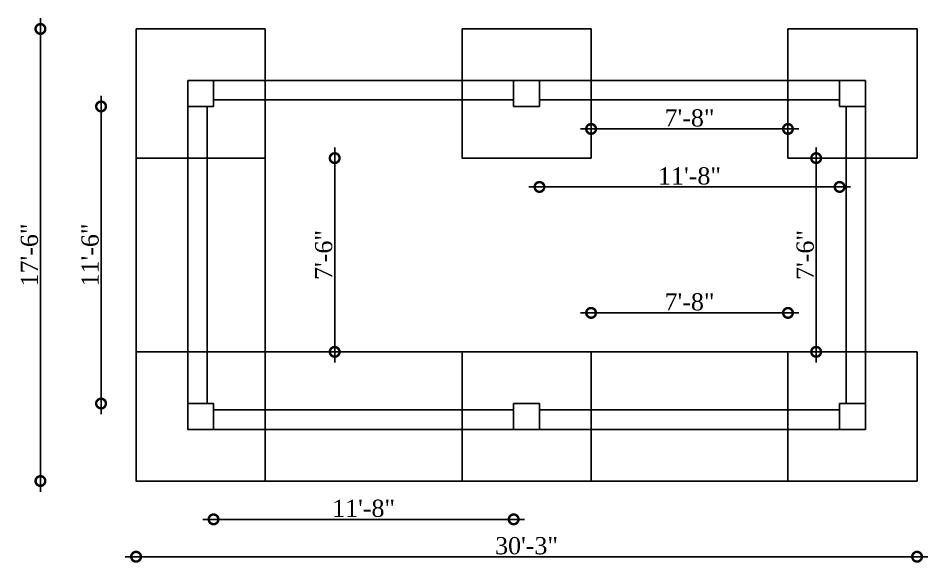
# Model space of a CAD drawing. Header units: inches. Extents: x 252 to 7097, y -1231 to 114.
# Drawn here: x 5096.2 to 5519, y -1091.9 to -838.9 of the extents above; entities that cross this region are included whole.
import ezdxf

# ---------------------------------------------------------------- set-up
doc = ezdxf.new("R2010")
doc.units = ezdxf.units.IN
doc.header["$LTSCALE"] = 5
doc.header["$MEASUREMENT"] = 0
doc.header["$PDMODE"] = 2
doc.linetypes.add('DASHED2', pattern=[0.375, 0.25, -0.125])
doc.layers.add('Dimention', color=7, linetype='Continuous', lineweight=5)
doc.layers.add('river', color=7, linetype='DASHED2', lineweight=25)
doc.styles.add('Times', font='times.ttf')
doc.dimstyles.new('D100', dxfattribs={"dimtxt": 8, "dimasz": 9, "dimexe": 5, "dimexo": 0, "dimgap": 1, "dimtad": 1, "dimdec": 0, "dimzin": 3, "dimdsep": 46, "dimlunit": 4, "dimtxsty": 'Times', "dimblk": 'DOTSMALL', "dimcen": 0.09, "dimdle": 5, "dimse1": 1, "dimse2": 1, "dimaunit": 1, "dimadec": 3, "dimazin": 0, "dimtfac": 1, "dimtdec": 0, "dimtix": 1, "dimtofl": 0, "dimtmove": 1, "dimatfit": 0, "dimfxl": 1, "dimtolj": 1, "dimtzin": 0, "dimarcsym": 0})

# ---------------------------------------------------------------- blocks, each defined once
blk = doc.blocks.new('_DotSmall')
at = {"layer": 'Dimention', "color": 0, "const_width": 0.5}
blk.add_lwpolyline([(-0.0625, 0, 1), (0.0625, 0, 1)], format="xyb", close=True, dxfattribs=at)
blk = doc.blocks.new('*D127')
at = {"layer": 'Defpoints', "color": 0, "linetype": 'Continuous', "ltscale": 20, "transparency": 16777216}
for p in [(5453.98, -975.8), (5362.48, -993.9), (5453.98, -993.9)]:
    blk.add_point(p, dxfattribs=at)
at = {"layer": 'river', "color": 0, "linetype": 'Continuous', "lineweight": -2, "ltscale": 20, "transparency": 16777216}
blk.add_line((5357.48, -975.8), (5458.98, -975.8), dxfattribs=at)
at = {"layer": 'river', "color": 0, "linetype": 'Continuous', "lineweight": -2, "ltscale": 20, "transparency": 16777216, "xscale": 9, "yscale": 9, "zscale": 9, "rotation": 180}
blk.add_blockref('_DotSmall', (5362.48, -975.8), dxfattribs=at)
at = {"layer": 'river', "color": 0, "linetype": 'Continuous', "lineweight": -2, "ltscale": 20, "transparency": 16777216, "xscale": 9, "yscale": 9, "zscale": 9}
blk.add_blockref('_DotSmall', (5453.98, -975.8), dxfattribs=at)
at = {"layer": 'river', "color": 0, "linetype": 'Continuous', "ltscale": 20, "transparency": 16777216, "insert": (5408.23, -970.72), "char_height": 8, "attachment_point": 5, "style": 'Times'}
blk.add_mtext('\\A1;7\'-8"', dxfattribs=at)
blk = doc.blocks.new('*D129')
at = {"layer": 'Defpoints', "color": 0, "linetype": 'Continuous', "ltscale": 20, "transparency": 16777216}
for p in [(5338.48, -876.9), (5477.98, -876.9), (5477.98, -917.29)]:
    blk.add_point(p, dxfattribs=at)
at = {"layer": 'river', "color": 0, "linetype": 'Continuous', "lineweight": -2, "ltscale": 20, "transparency": 16777216}
blk.add_line((5333.48, -917.29), (5482.98, -917.29), dxfattribs=at)
at = {"layer": 'river', "color": 0, "linetype": 'Continuous', "lineweight": -2, "ltscale": 20, "transparency": 16777216, "xscale": 9, "yscale": 9, "zscale": 9, "rotation": 180}
blk.add_blockref('_DotSmall', (5338.48, -917.29), dxfattribs=at)
at = {"layer": 'river', "color": 0, "linetype": 'Continuous', "lineweight": -2, "ltscale": 20, "transparency": 16777216, "xscale": 9, "yscale": 9, "zscale": 9}
blk.add_blockref('_DotSmall', (5477.98, -917.29), dxfattribs=at)
at = {"layer": 'river', "color": 0, "linetype": 'Continuous', "ltscale": 20, "transparency": 16777216, "insert": (5408.23, -912.22), "char_height": 8, "attachment_point": 5, "style": 'Times'}
blk.add_mtext('\\A1;11\'-8"', dxfattribs=at)
blk = doc.blocks.new('*D130')
at = {"layer": 'Defpoints', "color": 0, "linetype": 'Continuous', "ltscale": 20, "transparency": 16777216}
for p in [(5362.48, -876.9), (5453.98, -876.9), (5453.98, -890.35)]:
    blk.add_point(p, dxfattribs=at)
at = {"layer": 'river', "color": 0, "linetype": 'Continuous', "lineweight": -2, "ltscale": 20, "transparency": 16777216}
blk.add_line((5357.48, -890.35), (5458.98, -890.35), dxfattribs=at)
at = {"layer": 'river', "color": 0, "linetype": 'Continuous', "lineweight": -2, "ltscale": 20, "transparency": 16777216, "xscale": 9, "yscale": 9, "zscale": 9, "rotation": 180}
blk.add_blockref('_DotSmall', (5362.48, -890.35), dxfattribs=at)
at = {"layer": 'river', "color": 0, "linetype": 'Continuous', "lineweight": -2, "ltscale": 20, "transparency": 16777216, "xscale": 9, "yscale": 9, "zscale": 9}
blk.add_blockref('_DotSmall', (5453.98, -890.35), dxfattribs=at)
at = {"layer": 'river', "color": 0, "linetype": 'Continuous', "ltscale": 20, "transparency": 16777216, "insert": (5408.23, -885.27), "char_height": 8, "attachment_point": 5, "style": 'Times'}
blk.add_mtext('\\A1;7\'-8"', dxfattribs=at)
blk = doc.blocks.new('*D131')
at = {"layer": 'Defpoints', "color": 0, "linetype": 'Continuous', "ltscale": 20, "transparency": 16777216}
for p in [(5210.98, -903.9), (5210.98, -993.9), (5243.3, -993.9)]:
    blk.add_point(p, dxfattribs=at)
at = {"layer": 'river', "color": 0, "linetype": 'Continuous', "lineweight": -2, "ltscale": 20, "transparency": 16777216}
blk.add_line((5243.3, -898.9), (5243.3, -998.9), dxfattribs=at)
at = {"layer": 'river', "color": 0, "linetype": 'Continuous', "lineweight": -2, "ltscale": 20, "transparency": 16777216, "xscale": 9, "yscale": 9, "zscale": 9}
for p, rotation in [((5243.3, -903.9), 90), ((5243.3, -993.9), 270)]:
    blk.add_blockref('_DotSmall', p, dxfattribs=dict(at, rotation=rotation))
at = {"layer": 'river', "color": 0, "linetype": 'Continuous', "ltscale": 20, "transparency": 16777216, "insert": (5238.22, -948.9), "char_height": 8, "attachment_point": 5, "rotation": 90, "style": 'Times'}
blk.add_mtext('\\A1;7\'-6"', dxfattribs=at)
blk = doc.blocks.new('*D133')
at = {"layer": 'Defpoints', "color": 0, "linetype": 'Continuous', "ltscale": 20, "transparency": 16777216}
for p in [(5480.98, -903.9), (5467.09, -993.9), (5480.98, -993.9)]:
    blk.add_point(p, dxfattribs=at)
at = {"layer": 'river', "color": 0, "linetype": 'Continuous', "lineweight": -2, "ltscale": 20, "transparency": 16777216}
blk.add_line((5467.09, -898.9), (5467.09, -998.9), dxfattribs=at)
at = {"layer": 'river', "color": 0, "linetype": 'Continuous', "lineweight": -2, "ltscale": 20, "transparency": 16777216, "xscale": 9, "yscale": 9, "zscale": 9}
for p, rotation in [((5467.09, -903.9), 90), ((5467.09, -993.9), 270)]:
    blk.add_blockref('_DotSmall', p, dxfattribs=dict(at, rotation=rotation))
at = {"layer": 'river', "color": 0, "linetype": 'Continuous', "ltscale": 20, "transparency": 16777216, "insert": (5462.01, -948.9), "char_height": 8, "attachment_point": 5, "rotation": 90, "style": 'Times'}
blk.add_mtext('\\A1;7\'-6"', dxfattribs=at)
blk = doc.blocks.new('*D135')
at = {"layer": 'Defpoints', "color": 0, "linetype": 'Continuous', "ltscale": 20, "transparency": 16777216}
for p in [(5183.98, -879.9), (5134.7, -1017.9), (5183.98, -1017.9)]:
    blk.add_point(p, dxfattribs=at)
at = {"layer": 'river', "color": 0, "linetype": 'Continuous', "lineweight": -2, "ltscale": 20, "transparency": 16777216}
blk.add_line((5134.7, -874.9), (5134.7, -1022.9), dxfattribs=at)
at = {"layer": 'river', "color": 0, "linetype": 'Continuous', "lineweight": -2, "ltscale": 20, "transparency": 16777216, "xscale": 9, "yscale": 9, "zscale": 9}
for p, rotation in [((5134.7, -879.9), 90), ((5134.7, -1017.9), 270)]:
    blk.add_blockref('_DotSmall', p, dxfattribs=dict(at, rotation=rotation))
at = {"layer": 'river', "color": 0, "linetype": 'Continuous', "ltscale": 20, "transparency": 16777216, "insert": (5129.63, -948.9), "char_height": 8, "attachment_point": 5, "rotation": 90, "style": 'Times'}
blk.add_mtext('\\A1;11\'-6"', dxfattribs=at)
blk = doc.blocks.new('*D136')
at = {"layer": 'Defpoints', "color": 0, "linetype": 'Continuous', "ltscale": 20, "transparency": 16777216}
for p in [(5186.98, -1029.9), (5326.48, -1029.9), (5326.48, -1071.71)]:
    blk.add_point(p, dxfattribs=at)
at = {"layer": 'river', "color": 0, "linetype": 'Continuous', "lineweight": -2, "ltscale": 20, "transparency": 16777216}
blk.add_line((5181.98, -1071.71), (5331.48, -1071.71), dxfattribs=at)
at = {"layer": 'river', "color": 0, "linetype": 'Continuous', "lineweight": -2, "ltscale": 20, "transparency": 16777216, "xscale": 9, "yscale": 9, "zscale": 9, "rotation": 180}
blk.add_blockref('_DotSmall', (5186.98, -1071.71), dxfattribs=at)
at = {"layer": 'river', "color": 0, "linetype": 'Continuous', "lineweight": -2, "ltscale": 20, "transparency": 16777216, "xscale": 9, "yscale": 9, "zscale": 9}
blk.add_blockref('_DotSmall', (5326.48, -1071.71), dxfattribs=at)
at = {"layer": 'river', "color": 0, "linetype": 'Continuous', "ltscale": 20, "transparency": 16777216, "insert": (5256.73, -1066.64), "char_height": 8, "attachment_point": 5, "style": 'Times'}
blk.add_mtext('\\A1;11\'-8"', dxfattribs=at)
blk = doc.blocks.new('*D137')
at = {"layer": 'Defpoints', "color": 0, "linetype": 'Continuous', "ltscale": 20, "transparency": 16777216}
for p in [(5150.98, -1053.9), (5513.98, -1053.9), (5513.98, -1089.08)]:
    blk.add_point(p, dxfattribs=at)
at = {"layer": 'river', "color": 0, "linetype": 'Continuous', "lineweight": -2, "ltscale": 20, "transparency": 16777216}
blk.add_line((5145.98, -1089.08), (5518.98, -1089.08), dxfattribs=at)
at = {"layer": 'river', "color": 0, "linetype": 'Continuous', "lineweight": -2, "ltscale": 20, "transparency": 16777216, "xscale": 9, "yscale": 9, "zscale": 9, "rotation": 180}
blk.add_blockref('_DotSmall', (5150.98, -1089.08), dxfattribs=at)
at = {"layer": 'river', "color": 0, "linetype": 'Continuous', "lineweight": -2, "ltscale": 20, "transparency": 16777216, "xscale": 9, "yscale": 9, "zscale": 9}
blk.add_blockref('_DotSmall', (5513.98, -1089.08), dxfattribs=at)
at = {"layer": 'river', "color": 0, "linetype": 'Continuous', "ltscale": 20, "transparency": 16777216, "insert": (5332.48, -1084.01), "char_height": 8, "attachment_point": 5, "style": 'Times'}
blk.add_mtext('\\A1;30\'-3"', dxfattribs=at)
blk = doc.blocks.new('*D138')
at = {"layer": 'Defpoints', "color": 0, "linetype": 'Continuous', "ltscale": 20, "transparency": 16777216}
for p in [(5106.52, -843.9), (5150.98, -843.9), (5150.98, -1053.9)]:
    blk.add_point(p, dxfattribs=at)
at = {"layer": 'river', "color": 0, "linetype": 'Continuous', "lineweight": -2, "ltscale": 20, "transparency": 16777216}
blk.add_line((5106.52, -1058.9), (5106.52, -838.9), dxfattribs=at)
at = {"layer": 'river', "color": 0, "linetype": 'Continuous', "lineweight": -2, "ltscale": 20, "transparency": 16777216, "xscale": 9, "yscale": 9, "zscale": 9}
for p, rotation in [((5106.52, -843.9), 90), ((5106.52, -1053.9), 270)]:
    blk.add_blockref('_DotSmall', p, dxfattribs=dict(at, rotation=rotation))
at = {"layer": 'river', "color": 0, "linetype": 'Continuous', "ltscale": 20, "transparency": 16777216, "insert": (5101.43, -948.9), "char_height": 8, "attachment_point": 5, "rotation": 90, "style": 'Times'}
blk.add_mtext('\\A1;17\'-6"', dxfattribs=at)

msp = doc.modelspace()

# ---------------------------------------------------------------- linework, layer by layer
at = {"layer": 'river', "color": 85, "linetype": 'Continuous', "ltscale": 20, "true_color": 0x58ba48}
for p, q in [((5150.98, -867.9), (5150.98, -1029.9)), ((5174.98, -867.9), (5489.98, -867.9)), ((5174.98, -867.9), (5174.98, -1029.9)), ((5489.98, -1029.9), (5489.98, -867.9)), ((5186.98, -876.9), (5326.48, -876.9)), ((5338.48, -876.9), (5477.98, -876.9)), ((5183.98, -879.9), (5183.98, -1017.9)), ((5480.98, -1017.9), (5480.98, -879.9)), ((5210.98, -903.9), (5210.98, -993.9)), ((5174.98, -993.9), (5302.48, -993.9)), ((5362.48, -993.9), (5453.98, -993.9)), ((5186.98, -1020.9), (5326.48, -1020.9)), ((5338.48, -1020.9), (5477.98, -1020.9)), ((5174.98, -1029.9), (5489.98, -1029.9)), ((5174.98, -1053.9), (5489.98, -1053.9))]:
    msp.add_line(p, q, dxfattribs=at)
for points in [[(5150.98, -843.9), (5210.98, -843.9), (5210.98, -903.9), (5150.98, -903.9)], [(5302.48, -843.9), (5362.48, -843.9), (5362.48, -903.9), (5302.48, -903.9)], [(5453.98, -843.9), (5513.98, -843.9), (5513.98, -903.9), (5453.98, -903.9)], [(5174.98, -867.9), (5186.98, -867.9), (5186.98, -879.9), (5174.98, -879.9)], [(5326.48, -867.9), (5338.48, -867.9), (5338.48, -879.9), (5326.48, -879.9)], [(5477.98, -867.9), (5489.98, -867.9), (5489.98, -879.9), (5477.98, -879.9)], [(5150.98, -993.9), (5210.98, -993.9), (5210.98, -1053.9), (5150.98, -1053.9)], [(5302.48, -993.9), (5362.48, -993.9), (5362.48, -1053.9), (5302.48, -1053.9)], [(5453.98, -993.9), (5513.98, -993.9), (5513.98, -1053.9), (5453.98, -1053.9)], [(5174.98, -1017.9), (5186.98, -1017.9), (5186.98, -1029.9), (5174.98, -1029.9)], [(5326.48, -1017.9), (5338.48, -1017.9), (5338.48, -1029.9), (5326.48, -1029.9)], [(5477.98, -1017.9), (5489.98, -1017.9), (5489.98, -1029.9), (5477.98, -1029.9)]]:
    msp.add_lwpolyline(points, close=True, dxfattribs=at)

# ---------------------------------------------------------------- dimensions: what is measured, and where the dimension line sits
at = {"layer": 'river', "color": 1, "linetype": 'Continuous', "ltscale": 20}
dim = msp.add_linear_dim(base=(5106.52, -843.9), p1=(5150.98, -1053.9), p2=(5150.98, -843.9), angle=90, dimstyle='D100', dxfattribs=at)
dim.commit()
dim.dimension.update_dxf_attribs({"geometry": '*D138', "text_midpoint": (5101.43, -948.9)})
at = {"layer": 'river', "color": 85, "linetype": 'Continuous', "ltscale": 20, "true_color": 0x58ba48}
for base, p1, p2, picture, middle in [((5134.7, -1017.9), (5183.98, -879.9), (5183.98, -1017.9), '*D135', (5129.63, -948.9)), ((5243.3, -993.9), (5210.98, -903.9), (5210.98, -993.9), '*D131', (5238.22, -948.9)), ((5467.09, -993.9), (5480.98, -903.9), (5480.98, -993.9), '*D133', (5462.01, -948.9))]:
    dim = msp.add_linear_dim(base=base, p1=p1, p2=p2, angle=90, dimstyle='D100', dxfattribs=at)
    dim.commit()
    dim.dimension.update_dxf_attribs({"geometry": picture, "text_midpoint": middle})
for base, p1, p2, picture, middle in [((5477.98339337, -917.28625), (5338.48339337, -876.90265755), (5477.98339337, -876.90265755), '*D129', (5408.23339337, -912.21703587)), ((5453.98339337, -890.35320624), (5362.48339337, -876.90265755), (5453.98339337, -876.90265755), '*D130', (5408.23339337, -885.27245642)), ((5453.98339337, -975.8016314), (5362.48339337, -993.90265755), (5453.98339337, -993.90265755), '*D127', (5408.23339337, -970.72088158)), ((5326.48339337, -1071.71208273), (5186.98339337, -1029.90265755), (5326.48339337, -1029.90265755), '*D136', (5256.73339337, -1066.6428686))]:
    dim = msp.add_linear_dim(base=base, p1=p1, p2=p2, dimstyle='D100', dxfattribs=at)
    dim.commit()
    dim.dimension.update_dxf_attribs({"geometry": picture, "text_midpoint": middle})
at = {"layer": 'river', "color": 1, "linetype": 'Continuous', "ltscale": 20}
dim = msp.add_linear_dim(base=(5513.98, -1089.08), p1=(5150.98, -1053.9), p2=(5513.98, -1053.9), dimstyle='D100', dxfattribs=at)
dim.commit()
dim.dimension.update_dxf_attribs({"geometry": '*D137', "text_midpoint": (5332.48, -1084.01)})

doc.saveas('drawing.dxf')
